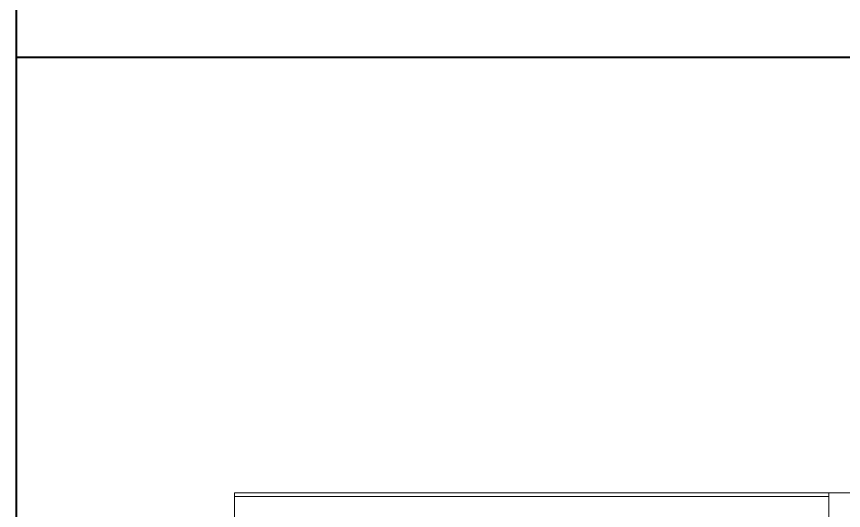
# Model space of a CAD drawing. Header units: inches. Extents: x 137851 to 141026, y -21374 to -19129.
# Drawn here: x 139543.19 to 139584.93, y -20860.62 to -20835.66 of the extents above; entities that cross this region are included whole.
import ezdxf

# ---------------------------------------------------------------- set-up
doc = ezdxf.new("R2010")
doc.units = ezdxf.units.IN
doc.header["$LTSCALE"] = 0.5
doc.header["$MEASUREMENT"] = 0
doc.layers.add('wall', color=1, linetype='Continuous', lineweight=40)
doc.layers.add('window', color=4, linetype='Continuous', lineweight=13)

msp = doc.modelspace()

# ---------------------------------------------------------------- linework, layer by layer
at = {"layer": 'wall'}
for p, q in [((139543.195, -21063.73), (139543.195, -20748.73)), ((139664.152, -20837.73), (139543.195, -20837.73))]:
    msp.add_line(p, q, dxfattribs=at)
at = {"layer": 'window'}
for p, q in [((139554.195, -20859.915), (139554.195, -20859.73)), ((139554.195, -20859.73), (139584.195, -20859.73)), ((139584.195, -20859.915), (139554.195, -20859.915)), ((139554.195, -20907.73), (139554.195, -20859.915)), ((139584.195, -20859.73), (139584.195, -20859.915)), ((139584.195, -20859.73), (139644.195, -20859.73)), ((139584.195, -20907.73), (139584.195, -20859.915))]:
    msp.add_line(p, q, dxfattribs=at)

doc.saveas('drawing.dxf')
